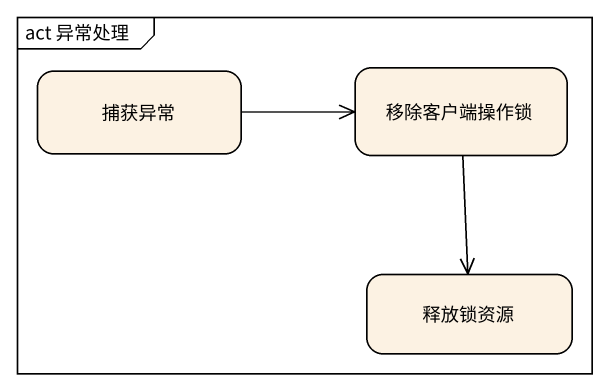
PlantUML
@startuml
mainframe act 异常处理
hide empty description
state 捕获异常
state 移除客户端操作锁
state 释放锁资源
捕获异常 -right-> 移除客户端操作锁
移除客户端操作锁 --> 释放锁资源
@enduml
